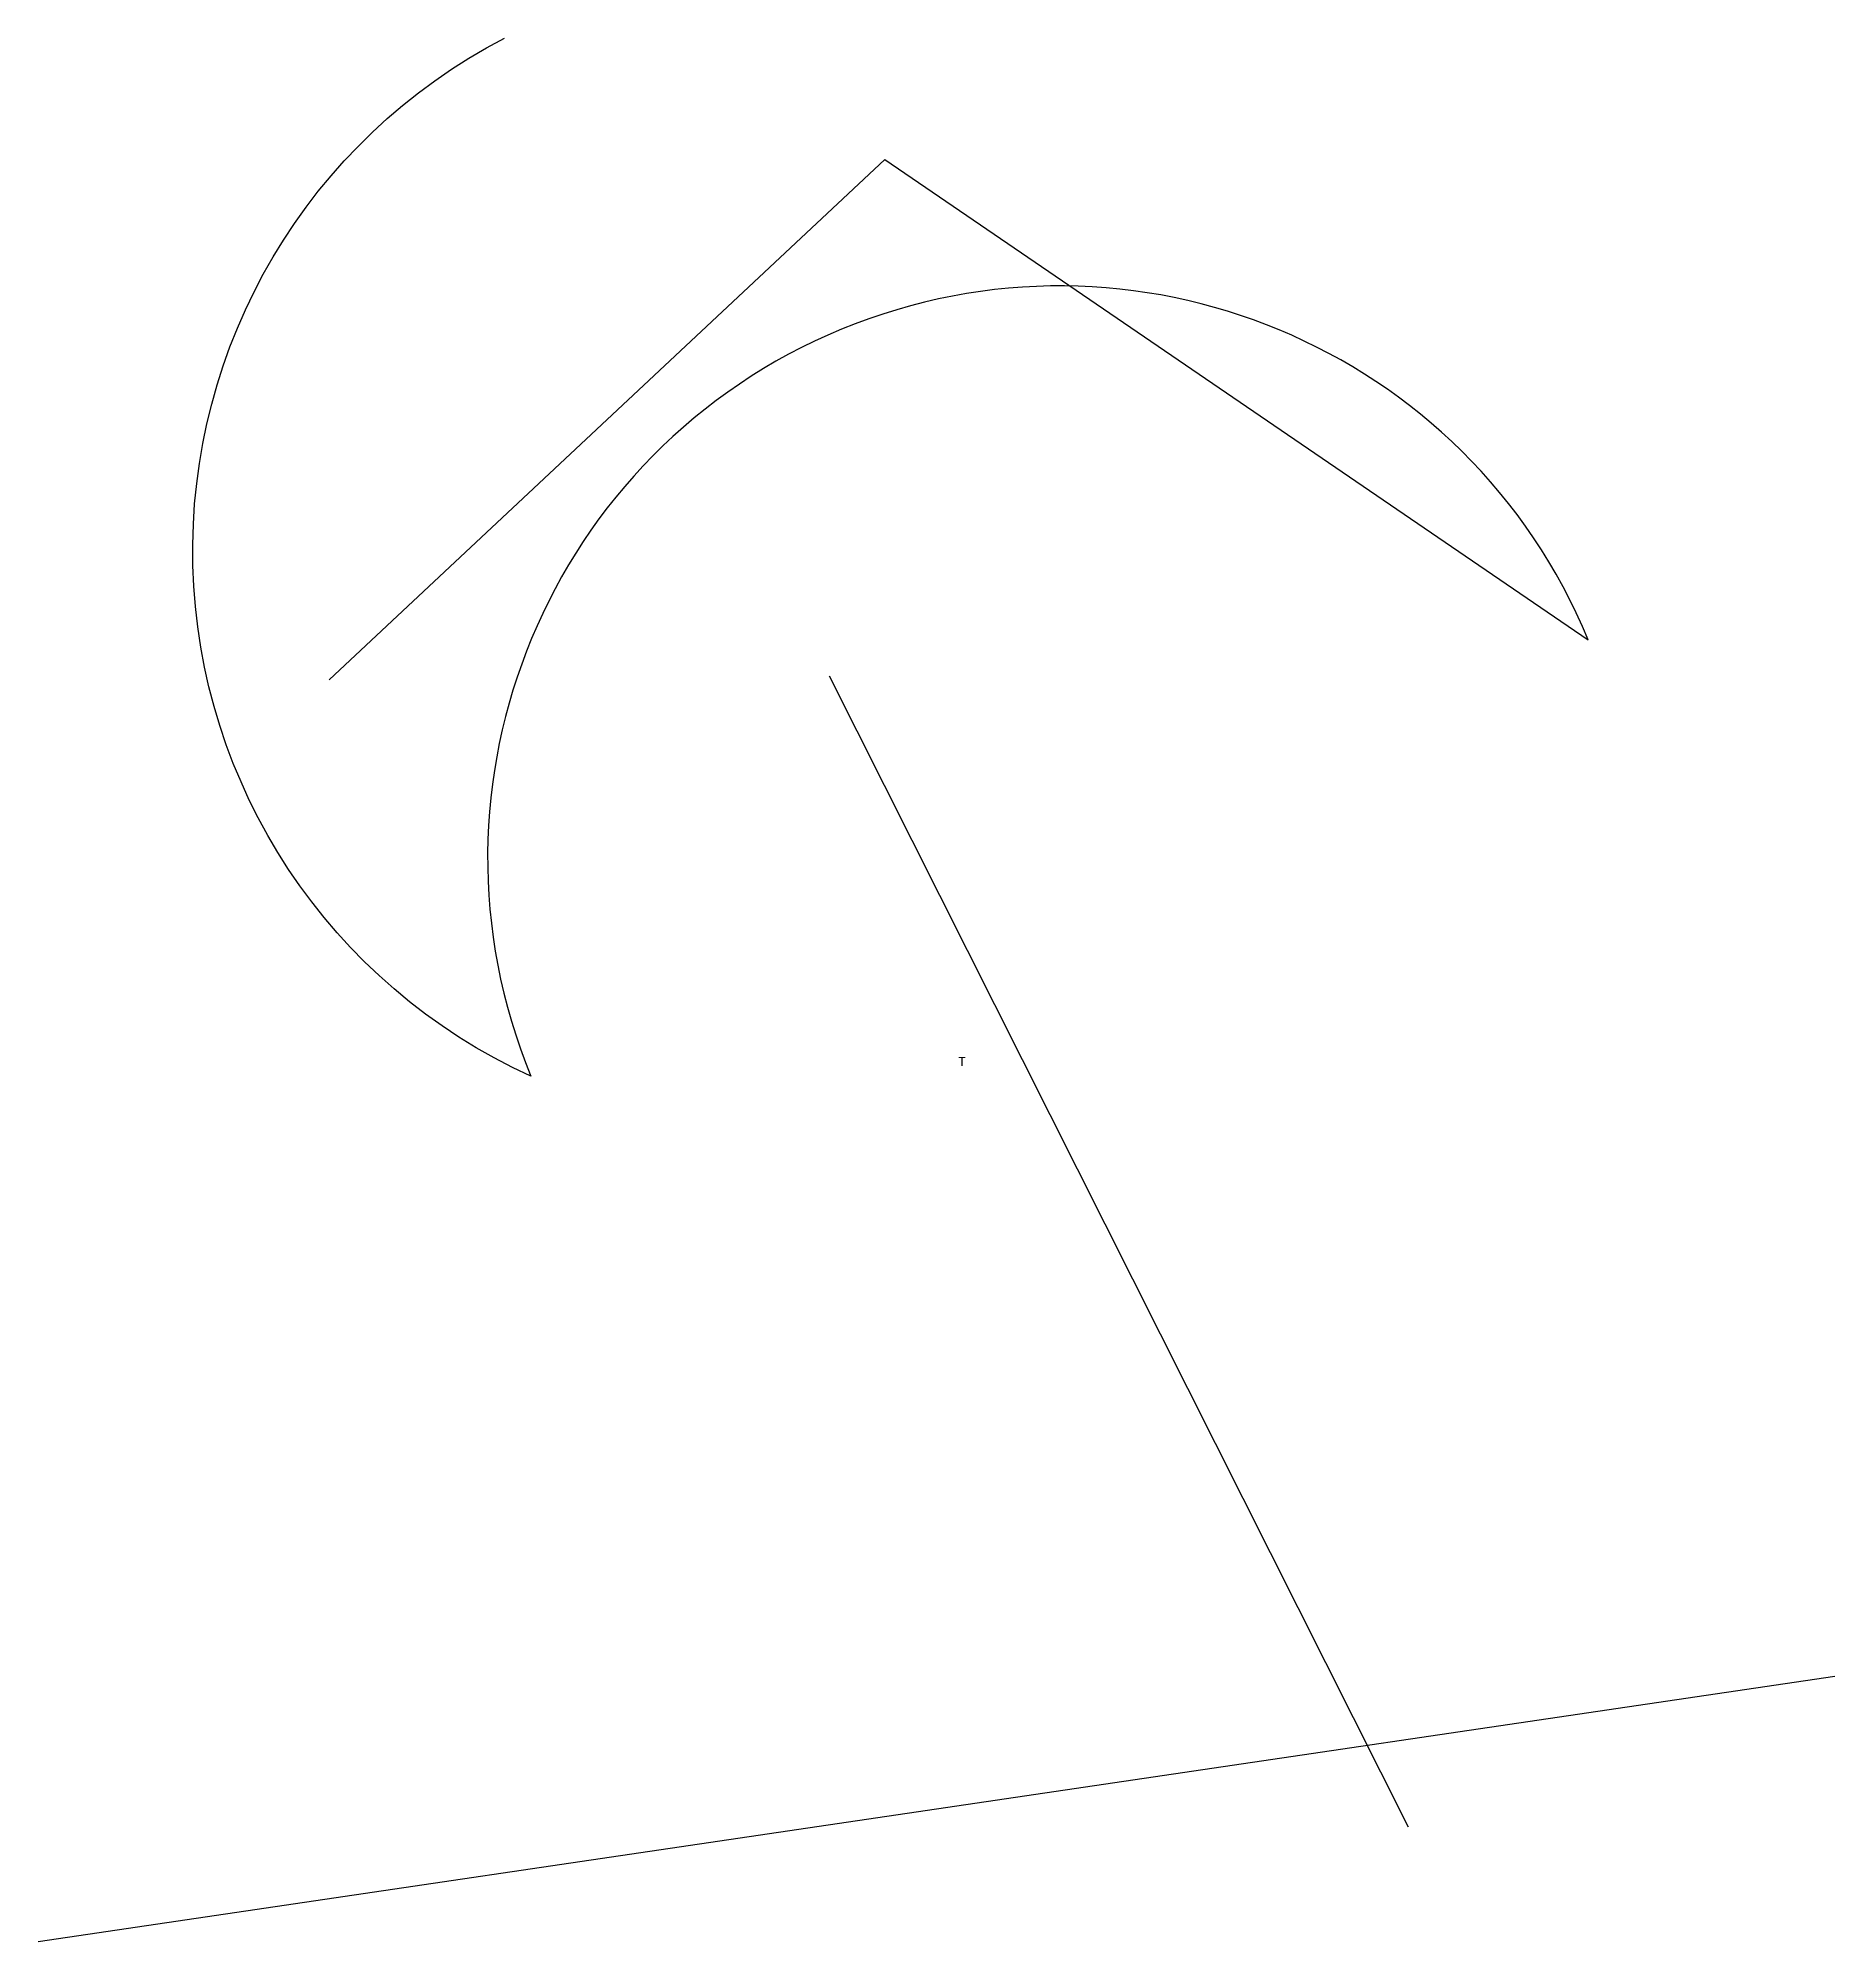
# Model space of a CAD drawing. Header units: millimetres. Extents: x -258 to 246, y -246 to 288.
import ezdxf

# ---------------------------------------------------------------- set-up
doc = ezdxf.new("R2010")
doc.units = ezdxf.units.MM

msp = doc.modelspace()

# ---------------------------------------------------------------- linework, layer by layer
for points in [[(-176.42, 108.24), (-20.64, 254.06), (176.63, 119.4, 1), (-119.85, -2.93, -0.626097), (-127.24, 288.1, -1.527737)], [(245.82, -171.18), (-258.09, -245.57, -0.301923)]]:
    msp.add_lwpolyline(points, format="xyb")
at = {"extrusion": (0, 0, -1)}
msp.add_lwpolyline([(-126.23, -213.45), (36.15, 109.2, 1)], format="xyb", dxfattribs=at)

# ---------------------------------------------------------------- texts
at = {"layer": 'B'}
msp.add_text('T', height=2.5, dxfattribs=at).set_placement((0, 0))

doc.saveas('drawing.dxf')
